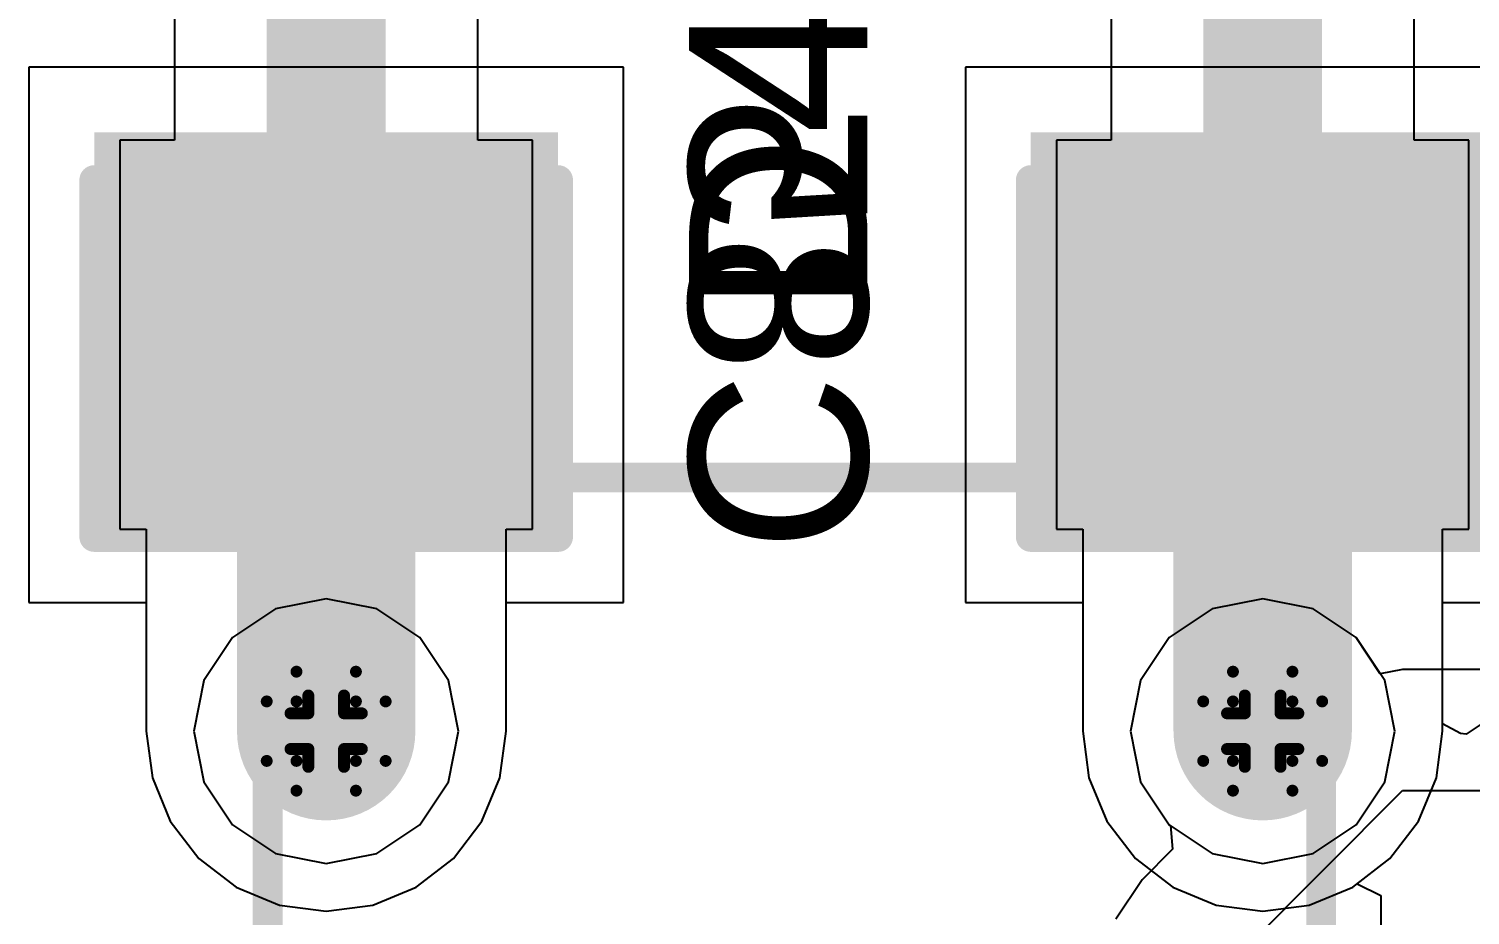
# Model space of a CAD drawing. Header units: inches. Extents: x 0 to 198, y 0 to 199.
# Drawn here: x 4.244 to 4.4864, y 3.9091 to 4.0581 of the extents above; entities that cross this region are included whole.
import ezdxf

# ---------------------------------------------------------------- set-up
doc = ezdxf.new("R2010")
doc.units = ezdxf.units.IN
doc.header["$MEASUREMENT"] = 0
for name, color, linetype in [('Bottom Layer', 5, 'Continuous'), ('Bottom Overlay', 54, 'Continuous'), ('Bottom Paste', 16, 'Continuous'), ('Bottom Solder', 6, 'Continuous'), ('Drill Drawing', 1, 'Continuous'), ('Layer 1', 16, 'Continuous'), ('Layer 2', 76, 'Continuous'), ('Top Layer', 1, 'Continuous'), ('Top Overlay', 2, 'Continuous'), ('Top Paste', 8, 'Continuous'), ('Top Solder', 216, 'Continuous'), ('Via Holes', 16, 'Continuous')]:
    doc.layers.add(name, color=color, linetype=linetype)
doc.styles.add('Arial', font='', dxfattribs={"height": 0.2})
doc.styles.add('Arial_Bold', font='', dxfattribs={"height": 0.2})
doc.styles.get('Arial').set_extended_font_data('Arial')
doc.styles.get('Arial_Bold').set_extended_font_data('Arial', bold=True)

# ---------------------------------------------------------------- blocks, each defined once
blk = doc.blocks.new('C___1206_B_4')
at = {"layer": 'Bottom Layer'}
for points in [[(-0.08, 0.035), (-0.02, 0.035), (-0.02, -0.035), (-0.08, -0.035)], [(0.02, 0.035), (0.08, 0.035), (0.08, -0.035), (0.02, -0.035)]]:
    blk.add_hatch(color=5, dxfattribs=at).paths.add_polyline_path(points)
at = {"layer": 'Bottom Paste'}
for points in [[(-0.08, 0.035), (-0.02, 0.035), (-0.02, -0.035), (-0.08, -0.035)], [(0.02, 0.035), (0.08, 0.035), (0.08, -0.035), (0.02, -0.035)]]:
    blk.add_hatch(color=16, dxfattribs=at).paths.add_polyline_path(points)
at = {"layer": 'Bottom Solder'}
for points in [[(-0.084, 0.039), (-0.016, 0.039), (-0.016, -0.039), (-0.084, -0.039)], [(0.016, 0.039), (0.084, 0.039), (0.084, -0.039), (0.016, -0.039)]]:
    blk.add_hatch(color=6, dxfattribs=at).paths.add_polyline_path(points)
at = {"layer": 'Bottom Overlay'}
for points in [[(-0.084, -0.039, 0.005, 0.005, 0), (-0.084, 0.039, 0.005, 0.005, 0)], [(-0.024, 0.039, 0.005, 0.005, 0), (-0.084, 0.039, 0.005, 0.005, 0)], [(0.084, 0.039, 0.005, 0.005, 0), (0.024, 0.039, 0.005, 0.005, 0)], [(0.084, -0.039, 0.005, 0.005, 0), (0.084, 0.039, 0.005, 0.005, 0)], [(-0.024, -0.039, 0.005, 0.005, 0), (-0.084, -0.039, 0.005, 0.005, 0)], [(0.084, -0.039, 0.005, 0.005, 0), (0.024, -0.039, 0.005, 0.005, 0)]]:
    blk.add_lwpolyline(points, format="xyseb", dxfattribs=at)
for points in [[(-0.08525, 0.039, 0.0025, 0.0025, 1), (-0.08275, 0.039, 0.0025, 0.0025, 1)], [(-0.08525, 0.039, 0.0025, 0.0025, 1), (-0.08275, 0.039, 0.0025, 0.0025, 1)], [(-0.02525, 0.039, 0.0025, 0.0025, 1), (-0.02275, 0.039, 0.0025, 0.0025, 1)], [(0.02275, 0.039, 0.0025, 0.0025, 1), (0.02525, 0.039, 0.0025, 0.0025, 1)], [(0.08275, 0.039, 0.0025, 0.0025, 1), (0.08525, 0.039, 0.0025, 0.0025, 1)], [(0.08275, 0.039, 0.0025, 0.0025, 1), (0.08525, 0.039, 0.0025, 0.0025, 1)], [(-0.08525, -0.039, 0.0025, 0.0025, 1), (-0.08275, -0.039, 0.0025, 0.0025, 1)], [(-0.08525, -0.039, 0.0025, 0.0025, 1), (-0.08275, -0.039, 0.0025, 0.0025, 1)], [(-0.02525, -0.039, 0.0025, 0.0025, 1), (-0.02275, -0.039, 0.0025, 0.0025, 1)], [(0.02275, -0.039, 0.0025, 0.0025, 1), (0.02525, -0.039, 0.0025, 0.0025, 1)], [(0.08275, -0.039, 0.0025, 0.0025, 1), (0.08525, -0.039, 0.0025, 0.0025, 1)], [(0.08275, -0.039, 0.0025, 0.0025, 1), (0.08525, -0.039, 0.0025, 0.0025, 1)]]:
    blk.add_lwpolyline(points, format="xyseb", close=True, dxfattribs=at)
blk = doc.blocks.new('C___1206_B_5')
at = {"layer": 'Bottom Layer'}
for points in [[(-0.08, 0.035), (-0.02, 0.035), (-0.02, -0.035), (-0.08, -0.035)], [(0.02, 0.035), (0.08, 0.035), (0.08, -0.035), (0.02, -0.035)]]:
    blk.add_hatch(color=5, dxfattribs=at).paths.add_polyline_path(points)
at = {"layer": 'Bottom Paste'}
for points in [[(-0.08, 0.035), (-0.02, 0.035), (-0.02, -0.035), (-0.08, -0.035)], [(0.02, 0.035), (0.08, 0.035), (0.08, -0.035), (0.02, -0.035)]]:
    blk.add_hatch(color=16, dxfattribs=at).paths.add_polyline_path(points)
at = {"layer": 'Bottom Solder'}
for points in [[(-0.084, 0.039), (-0.016, 0.039), (-0.016, -0.039), (-0.084, -0.039)], [(0.016, 0.039), (0.084, 0.039), (0.084, -0.039), (0.016, -0.039)]]:
    blk.add_hatch(color=6, dxfattribs=at).paths.add_polyline_path(points)
at = {"layer": 'Bottom Overlay'}
for points in [[(-0.084, -0.039, 0.005, 0.005, 0), (-0.084, 0.039, 0.005, 0.005, 0)], [(-0.024, 0.039, 0.005, 0.005, 0), (-0.084, 0.039, 0.005, 0.005, 0)], [(0.084, 0.039, 0.005, 0.005, 0), (0.024, 0.039, 0.005, 0.005, 0)], [(0.084, -0.039, 0.005, 0.005, 0), (0.084, 0.039, 0.005, 0.005, 0)], [(-0.024, -0.039, 0.005, 0.005, 0), (-0.084, -0.039, 0.005, 0.005, 0)], [(0.084, -0.039, 0.005, 0.005, 0), (0.024, -0.039, 0.005, 0.005, 0)]]:
    blk.add_lwpolyline(points, format="xyseb", dxfattribs=at)
for points in [[(-0.08525, 0.039, 0.0025, 0.0025, 1), (-0.08275, 0.039, 0.0025, 0.0025, 1)], [(-0.08525, 0.039, 0.0025, 0.0025, 1), (-0.08275, 0.039, 0.0025, 0.0025, 1)], [(-0.02525, 0.039, 0.0025, 0.0025, 1), (-0.02275, 0.039, 0.0025, 0.0025, 1)], [(0.02275, 0.039, 0.0025, 0.0025, 1), (0.02525, 0.039, 0.0025, 0.0025, 1)], [(0.08275, 0.039, 0.0025, 0.0025, 1), (0.08525, 0.039, 0.0025, 0.0025, 1)], [(0.08275, 0.039, 0.0025, 0.0025, 1), (0.08525, 0.039, 0.0025, 0.0025, 1)], [(-0.08525, -0.039, 0.0025, 0.0025, 1), (-0.08275, -0.039, 0.0025, 0.0025, 1)], [(-0.08525, -0.039, 0.0025, 0.0025, 1), (-0.08275, -0.039, 0.0025, 0.0025, 1)], [(-0.02525, -0.039, 0.0025, 0.0025, 1), (-0.02275, -0.039, 0.0025, 0.0025, 1)], [(0.02275, -0.039, 0.0025, 0.0025, 1), (0.02525, -0.039, 0.0025, 0.0025, 1)], [(0.08275, -0.039, 0.0025, 0.0025, 1), (0.08525, -0.039, 0.0025, 0.0025, 1)], [(0.08275, -0.039, 0.0025, 0.0025, 1), (0.08525, -0.039, 0.0025, 0.0025, 1)]]:
    blk.add_lwpolyline(points, format="xyseb", close=True, dxfattribs=at)
blk = doc.blocks.new('ABS_252')
at = {"layer": 'Top Layer'}
for points in [[(-0.09488, 0.05906), (-0.13031, 0.05906), (-0.13031, 0.09843), (-0.09488, 0.09843)], [(0.13031, 0.05906), (0.09488, 0.05906), (0.09488, 0.09843), (0.13031, 0.09843)], [(-0.09488, -0.09843), (-0.13031, -0.09843), (-0.13031, -0.05906), (-0.09488, -0.05906)], [(0.13031, -0.09843), (0.09488, -0.09843), (0.09488, -0.05906), (0.13031, -0.05906)]]:
    blk.add_hatch(color=1, dxfattribs=at).paths.add_polyline_path(points)
at = {"layer": 'Top Paste'}
for points in [[(-0.09488, 0.05906), (-0.13031, 0.05906), (-0.13031, 0.09843), (-0.09488, 0.09843)], [(0.13031, 0.05906), (0.09488, 0.05906), (0.09488, 0.09843), (0.13031, 0.09843)], [(-0.09488, -0.09843), (-0.13031, -0.09843), (-0.13031, -0.05906), (-0.09488, -0.05906)], [(0.13031, -0.09843), (0.09488, -0.09843), (0.09488, -0.05906), (0.13031, -0.05906)]]:
    blk.add_hatch(color=8, dxfattribs=at).paths.add_polyline_path(points)
at = {"layer": 'Top Solder'}
for points in [[(-0.09088, 0.05506), (-0.13431, 0.05506), (-0.13431, 0.10243), (-0.09088, 0.10243)], [(0.13431, 0.05506), (0.09088, 0.05506), (0.09088, 0.10243), (0.13431, 0.10243)], [(-0.09088, -0.10243), (-0.13431, -0.10243), (-0.13431, -0.05506), (-0.09088, -0.05506)], [(0.13431, -0.10243), (0.09088, -0.10243), (0.09088, -0.05506), (0.13431, -0.05506)]]:
    blk.add_hatch(color=216, dxfattribs=at).paths.add_polyline_path(points)
at = {"layer": 'Top Overlay'}
for points in [[(-0.08858, 0.08858, 0.005, 0.005, 0), (-0.08858, -0.08858, 0.005, 0.005, 0)], [(-0.08858, 0.08858, 0.005, 0.005, 0), (0.08858, 0.08858, 0.005, 0.005, 0)], [(0.08858, 0.08858, 0.005, 0.005, 0), (0.08858, -0.08858, 0.005, 0.005, 0)], [(-0.144, 0.085, 0.005, 0.005, 0), (-0.144, 0.075, 0.005, 0.005, 0)], [(-0.144, 0.085, 0.005, 0.005, 0), (-0.139, 0.08, 0.005, 0.005, 0)], [(-0.139, 0.08, 0.005, 0.005, 0), (-0.144, 0.075, 0.005, 0.005, 0)], [(-0.08858, -0.08858, 0.005, 0.005, 0), (0.08858, -0.08858, 0.005, 0.005, 0)]]:
    blk.add_lwpolyline(points, format="xyseb", dxfattribs=at)
for points in [[(-0.08983, 0.08858, 0.0025, 0.0025, 1), (-0.08733, 0.08858, 0.0025, 0.0025, 1)], [(-0.08983, 0.08858, 0.0025, 0.0025, 1), (-0.08733, 0.08858, 0.0025, 0.0025, 1)], [(0.08733, 0.08858, 0.0025, 0.0025, 1), (0.08983, 0.08858, 0.0025, 0.0025, 1)], [(0.08733, 0.08858, 0.0025, 0.0025, 1), (0.08983, 0.08858, 0.0025, 0.0025, 1)], [(-0.14525, 0.085, 0.0025, 0.0025, 1), (-0.14275, 0.085, 0.0025, 0.0025, 1)], [(-0.14525, 0.085, 0.0025, 0.0025, 1), (-0.14275, 0.085, 0.0025, 0.0025, 1)], [(-0.14025, 0.08, 0.0025, 0.0025, 1), (-0.13775, 0.08, 0.0025, 0.0025, 1)], [(-0.14025, 0.08, 0.0025, 0.0025, 1), (-0.13775, 0.08, 0.0025, 0.0025, 1)], [(-0.14525, 0.075, 0.0025, 0.0025, 1), (-0.14275, 0.075, 0.0025, 0.0025, 1)], [(-0.14525, 0.075, 0.0025, 0.0025, 1), (-0.14275, 0.075, 0.0025, 0.0025, 1)], [(-0.08983, -0.08858, 0.0025, 0.0025, 1), (-0.08733, -0.08858, 0.0025, 0.0025, 1)], [(-0.08983, -0.08858, 0.0025, 0.0025, 1), (-0.08733, -0.08858, 0.0025, 0.0025, 1)], [(0.08733, -0.08858, 0.0025, 0.0025, 1), (0.08983, -0.08858, 0.0025, 0.0025, 1)], [(0.08733, -0.08858, 0.0025, 0.0025, 1), (0.08983, -0.08858, 0.0025, 0.0025, 1)]]:
    blk.add_lwpolyline(points, format="xyseb", close=True, dxfattribs=at)
at = {"layer": 'Top Overlay', "style": 'Arial_Bold'}
for s, p in [('+', (-0.04751, 0.05434)), ('~', (0.10099, 0.05434)), ('~', (0.10099, -0.07772)), ('-', (-0.04751, -0.07772))]:
    blk.add_text(s, height=0.035, rotation=90, dxfattribs=at).set_placement(p)

msp = doc.modelspace()

# ---------------------------------------------------------------- hatches: boundary and pattern name
at = {"layer": 'Bottom Layer'}
h = msp.add_hatch(color=5, dxfattribs=at)
edge = h.paths.add_edge_path()
edge.add_arc((4.29399, 3.94), 0.01181, 0, 360)
h = msp.add_hatch(color=5, dxfattribs=at)
edge = h.paths.add_edge_path()
edge.add_arc((4.45147, 3.94), 0.01181, 0, 360)
at = {"layer": 'Layer 1'}
h = msp.add_hatch(color=16, dxfattribs=at)
edge = h.paths.add_edge_path()
edge.add_arc((4.29399, 3.94), 0.01181, 0, 360)
h = msp.add_hatch(color=16, dxfattribs=at)
edge = h.paths.add_edge_path()
edge.add_arc((4.45147, 3.94), 0.01181, 0, 360)
at = {"layer": 'Layer 2'}
h = msp.add_hatch(color=76, dxfattribs=at)
edge = h.paths.add_edge_path()
edge.add_arc((4.29399, 3.94), 0.01181, 0, 360)
h = msp.add_hatch(color=76, dxfattribs=at)
edge = h.paths.add_edge_path()
edge.add_arc((4.45147, 3.94), 0.01181, 0, 360)
at = {"layer": 'Top Layer'}
h = msp.add_hatch(color=1, dxfattribs=at)
edge = h.paths.add_edge_path()
edge.add_arc((4.29399, 3.94), 0.01181, 0, 360)
h = msp.add_hatch(color=1, dxfattribs=at)
edge = h.paths.add_edge_path()
edge.add_arc((4.45147, 3.94), 0.01181, 0, 360)
at = {"layer": 'Via Holes'}
h = msp.add_hatch(color=7, dxfattribs=at)
edge = h.paths.add_edge_path()
edge.add_arc((4.29399, 3.94), 0.00591, 0, 360)
h = msp.add_hatch(color=7, dxfattribs=at)
edge = h.paths.add_edge_path()
edge.add_arc((4.45147, 3.94), 0.00591, 0, 360)

# ---------------------------------------------------------------- linework, layer by layer
at = {"layer": 'Bottom Layer'}
for p, q in [((4.34399, 4.05164), (4.24399, 4.05164)), ((4.24399, 4.05164), (4.24399, 3.96164)), ((4.34399, 3.96164), (4.34399, 4.05164)), ((4.50147, 4.05164), (4.40147, 4.05164)), ((4.40147, 4.05164), (4.40147, 3.96164)), ((4.24399, 3.96164), (4.26373, 3.96164)), ((4.26373, 3.96164), (4.26373, 3.94)), ((4.32424, 3.94), (4.32424, 3.96164)), ((4.32424, 3.96164), (4.34399, 3.96164)), ((4.40147, 3.96164), (4.42121, 3.96164)), ((4.42121, 3.96164), (4.42121, 3.94)), ((4.48173, 3.94), (4.48173, 3.96164)), ((4.48173, 3.96164), (4.50147, 3.96164)), ((4.26373, 3.94), (4.26476, 3.93217)), ((4.32321, 3.93217), (4.32424, 3.94)), ((4.42121, 3.94), (4.42224, 3.93217)), ((4.4807, 3.93217), (4.48173, 3.94)), ((4.26476, 3.93217), (4.26778, 3.92487)), ((4.32019, 3.92487), (4.32321, 3.93217)), ((4.42224, 3.93217), (4.42526, 3.92487)), ((4.47767, 3.92487), (4.4807, 3.93217)), ((4.26778, 3.92487), (4.27259, 3.9186)), ((4.31538, 3.9186), (4.32019, 3.92487)), ((4.42526, 3.92487), (4.43007, 3.9186)), ((4.47286, 3.9186), (4.47767, 3.92487)), ((4.27259, 3.9186), (4.27886, 3.91379)), ((4.30912, 3.91379), (4.31538, 3.9186)), ((4.43007, 3.9186), (4.43634, 3.91379)), ((4.4666, 3.91379), (4.47286, 3.9186)), ((4.27886, 3.91379), (4.28615, 3.91077)), ((4.30182, 3.91077), (4.30912, 3.91379)), ((4.43634, 3.91379), (4.44364, 3.91077)), ((4.4593, 3.91077), (4.4666, 3.91379)), ((4.28615, 3.91077), (4.29399, 3.90974)), ((4.29399, 3.90974), (4.30182, 3.91077)), ((4.44364, 3.91077), (4.45147, 3.90974)), ((4.45147, 3.90974), (4.4593, 3.91077))]:
    msp.add_line(p, q, dxfattribs=at)
for points in [[(4.29399, 3.94, 0.03, 0.03, 0), (4.29399, 4.00664, 0.03, 0.03, 0)], [(4.45147, 3.94, 0.03, 0.03, 0), (4.45147, 4.00664, 0.03, 0.03, 0)]]:
    msp.add_lwpolyline(points, format="xyseb", dxfattribs=at)
for points in [[(4.28649, 4.00664, 0.015, 0.015, 1), (4.30149, 4.00664, 0.015, 0.015, 1)], [(4.44397, 4.00664, 0.015, 0.015, 1), (4.45897, 4.00664, 0.015, 0.015, 1)], [(4.28649, 3.94, 0.015, 0.015, 1), (4.30149, 3.94, 0.015, 0.015, 1)], [(4.44397, 3.94, 0.015, 0.015, 1), (4.45897, 3.94, 0.015, 0.015, 1)]]:
    msp.add_lwpolyline(points, format="xyseb", close=True, dxfattribs=at)
at = {"layer": 'Drill Drawing'}
for points in [[(4.28899, 3.945, 0.002, 0.002, 0), (4.28899, 3.95, 0.002, 0.002, 0)], [(4.28899, 3.95, 0.002, 0.002, 0), (4.29899, 3.95, 0.002, 0.002, 0)], [(4.29899, 3.945, 0.002, 0.002, 0), (4.29899, 3.95, 0.002, 0.002, 0)], [(4.44647, 3.945, 0.002, 0.002, 0), (4.44647, 3.95, 0.002, 0.002, 0)], [(4.44647, 3.95, 0.002, 0.002, 0), (4.45647, 3.95, 0.002, 0.002, 0)], [(4.45647, 3.945, 0.002, 0.002, 0), (4.45647, 3.95, 0.002, 0.002, 0)], [(4.28399, 3.935, 0.002, 0.002, 0), (4.28399, 3.945, 0.002, 0.002, 0)], [(4.28399, 3.945, 0.002, 0.002, 0), (4.28899, 3.945, 0.002, 0.002, 0)], [(4.29099, 3.943, 0.002, 0.002, 0), (4.29099, 3.946, 0.002, 0.002, 0)], [(4.29099, 3.946, 0.002, 0.002, 0), (4.29699, 3.946, 0.002, 0.002, 0)], [(4.29699, 3.943, 0.002, 0.002, 0), (4.29699, 3.946, 0.002, 0.002, 0)], [(4.29899, 3.945, 0.002, 0.002, 0), (4.30399, 3.945, 0.002, 0.002, 0)], [(4.30399, 3.935, 0.002, 0.002, 0), (4.30399, 3.945, 0.002, 0.002, 0)], [(4.44147, 3.935, 0.002, 0.002, 0), (4.44147, 3.945, 0.002, 0.002, 0)], [(4.44147, 3.945, 0.002, 0.002, 0), (4.44647, 3.945, 0.002, 0.002, 0)], [(4.44847, 3.943, 0.002, 0.002, 0), (4.44847, 3.946, 0.002, 0.002, 0)], [(4.44847, 3.946, 0.002, 0.002, 0), (4.45447, 3.946, 0.002, 0.002, 0)], [(4.45447, 3.943, 0.002, 0.002, 0), (4.45447, 3.946, 0.002, 0.002, 0)], [(4.45647, 3.945, 0.002, 0.002, 0), (4.46147, 3.945, 0.002, 0.002, 0)], [(4.46147, 3.935, 0.002, 0.002, 0), (4.46147, 3.945, 0.002, 0.002, 0)], [(4.28799, 3.937, 0.002, 0.002, 0), (4.28799, 3.943, 0.002, 0.002, 0)], [(4.28799, 3.943, 0.002, 0.002, 0), (4.29099, 3.943, 0.002, 0.002, 0)], [(4.29699, 3.943, 0.002, 0.002, 0), (4.29999, 3.943, 0.002, 0.002, 0)], [(4.29999, 3.937, 0.002, 0.002, 0), (4.29999, 3.943, 0.002, 0.002, 0)], [(4.44547, 3.937, 0.002, 0.002, 0), (4.44547, 3.943, 0.002, 0.002, 0)], [(4.44547, 3.943, 0.002, 0.002, 0), (4.44847, 3.943, 0.002, 0.002, 0)], [(4.45447, 3.943, 0.002, 0.002, 0), (4.45747, 3.943, 0.002, 0.002, 0)], [(4.45747, 3.937, 0.002, 0.002, 0), (4.45747, 3.943, 0.002, 0.002, 0)], [(4.28799, 3.937, 0.002, 0.002, 0), (4.29099, 3.937, 0.002, 0.002, 0)], [(4.29099, 3.934, 0.002, 0.002, 0), (4.29099, 3.937, 0.002, 0.002, 0)], [(4.29699, 3.937, 0.002, 0.002, 0), (4.29999, 3.937, 0.002, 0.002, 0)], [(4.29699, 3.934, 0.002, 0.002, 0), (4.29699, 3.937, 0.002, 0.002, 0)], [(4.44547, 3.937, 0.002, 0.002, 0), (4.44847, 3.937, 0.002, 0.002, 0)], [(4.44847, 3.934, 0.002, 0.002, 0), (4.44847, 3.937, 0.002, 0.002, 0)], [(4.45447, 3.937, 0.002, 0.002, 0), (4.45747, 3.937, 0.002, 0.002, 0)], [(4.45447, 3.934, 0.002, 0.002, 0), (4.45447, 3.937, 0.002, 0.002, 0)], [(4.28399, 3.935, 0.002, 0.002, 0), (4.28899, 3.935, 0.002, 0.002, 0)], [(4.28899, 3.93, 0.002, 0.002, 0), (4.28899, 3.935, 0.002, 0.002, 0)], [(4.29099, 3.934, 0.002, 0.002, 0), (4.29699, 3.934, 0.002, 0.002, 0)], [(4.29899, 3.935, 0.002, 0.002, 0), (4.30399, 3.935, 0.002, 0.002, 0)], [(4.29899, 3.93, 0.002, 0.002, 0), (4.29899, 3.935, 0.002, 0.002, 0)], [(4.44147, 3.935, 0.002, 0.002, 0), (4.44647, 3.935, 0.002, 0.002, 0)], [(4.44647, 3.93, 0.002, 0.002, 0), (4.44647, 3.935, 0.002, 0.002, 0)], [(4.44847, 3.934, 0.002, 0.002, 0), (4.45447, 3.934, 0.002, 0.002, 0)], [(4.45647, 3.935, 0.002, 0.002, 0), (4.46147, 3.935, 0.002, 0.002, 0)], [(4.45647, 3.93, 0.002, 0.002, 0), (4.45647, 3.935, 0.002, 0.002, 0)], [(4.28899, 3.93, 0.002, 0.002, 0), (4.29899, 3.93, 0.002, 0.002, 0)], [(4.44647, 3.93, 0.002, 0.002, 0), (4.45647, 3.93, 0.002, 0.002, 0)]]:
    msp.add_lwpolyline(points, format="xyseb", dxfattribs=at)
for points in [[(4.28849, 3.95, 0.001, 0.001, 1), (4.28949, 3.95, 0.001, 0.001, 1)], [(4.28849, 3.95, 0.001, 0.001, 1), (4.28949, 3.95, 0.001, 0.001, 1)], [(4.29849, 3.95, 0.001, 0.001, 1), (4.29949, 3.95, 0.001, 0.001, 1)], [(4.29849, 3.95, 0.001, 0.001, 1), (4.29949, 3.95, 0.001, 0.001, 1)], [(4.44597, 3.95, 0.001, 0.001, 1), (4.44697, 3.95, 0.001, 0.001, 1)], [(4.44597, 3.95, 0.001, 0.001, 1), (4.44697, 3.95, 0.001, 0.001, 1)], [(4.45597, 3.95, 0.001, 0.001, 1), (4.45697, 3.95, 0.001, 0.001, 1)], [(4.45597, 3.95, 0.001, 0.001, 1), (4.45697, 3.95, 0.001, 0.001, 1)], [(4.28349, 3.945, 0.001, 0.001, 1), (4.28449, 3.945, 0.001, 0.001, 1)], [(4.28349, 3.945, 0.001, 0.001, 1), (4.28449, 3.945, 0.001, 0.001, 1)], [(4.28849, 3.945, 0.001, 0.001, 1), (4.28949, 3.945, 0.001, 0.001, 1)], [(4.28849, 3.945, 0.001, 0.001, 1), (4.28949, 3.945, 0.001, 0.001, 1)], [(4.29049, 3.946, 0.001, 0.001, 1), (4.29149, 3.946, 0.001, 0.001, 1)], [(4.29049, 3.946, 0.001, 0.001, 1), (4.29149, 3.946, 0.001, 0.001, 1)], [(4.29649, 3.946, 0.001, 0.001, 1), (4.29749, 3.946, 0.001, 0.001, 1)], [(4.29649, 3.946, 0.001, 0.001, 1), (4.29749, 3.946, 0.001, 0.001, 1)], [(4.29849, 3.945, 0.001, 0.001, 1), (4.29949, 3.945, 0.001, 0.001, 1)], [(4.29849, 3.945, 0.001, 0.001, 1), (4.29949, 3.945, 0.001, 0.001, 1)], [(4.30349, 3.945, 0.001, 0.001, 1), (4.30449, 3.945, 0.001, 0.001, 1)], [(4.30349, 3.945, 0.001, 0.001, 1), (4.30449, 3.945, 0.001, 0.001, 1)], [(4.44097, 3.945, 0.001, 0.001, 1), (4.44197, 3.945, 0.001, 0.001, 1)], [(4.44097, 3.945, 0.001, 0.001, 1), (4.44197, 3.945, 0.001, 0.001, 1)], [(4.44597, 3.945, 0.001, 0.001, 1), (4.44697, 3.945, 0.001, 0.001, 1)], [(4.44597, 3.945, 0.001, 0.001, 1), (4.44697, 3.945, 0.001, 0.001, 1)], [(4.44797, 3.946, 0.001, 0.001, 1), (4.44897, 3.946, 0.001, 0.001, 1)], [(4.44797, 3.946, 0.001, 0.001, 1), (4.44897, 3.946, 0.001, 0.001, 1)], [(4.45397, 3.946, 0.001, 0.001, 1), (4.45497, 3.946, 0.001, 0.001, 1)], [(4.45397, 3.946, 0.001, 0.001, 1), (4.45497, 3.946, 0.001, 0.001, 1)], [(4.45597, 3.945, 0.001, 0.001, 1), (4.45697, 3.945, 0.001, 0.001, 1)], [(4.45597, 3.945, 0.001, 0.001, 1), (4.45697, 3.945, 0.001, 0.001, 1)], [(4.46097, 3.945, 0.001, 0.001, 1), (4.46197, 3.945, 0.001, 0.001, 1)], [(4.46097, 3.945, 0.001, 0.001, 1), (4.46197, 3.945, 0.001, 0.001, 1)], [(4.28749, 3.943, 0.001, 0.001, 1), (4.28849, 3.943, 0.001, 0.001, 1)], [(4.28749, 3.943, 0.001, 0.001, 1), (4.28849, 3.943, 0.001, 0.001, 1)], [(4.29049, 3.943, 0.001, 0.001, 1), (4.29149, 3.943, 0.001, 0.001, 1)], [(4.29049, 3.943, 0.001, 0.001, 1), (4.29149, 3.943, 0.001, 0.001, 1)], [(4.29649, 3.943, 0.001, 0.001, 1), (4.29749, 3.943, 0.001, 0.001, 1)], [(4.29649, 3.943, 0.001, 0.001, 1), (4.29749, 3.943, 0.001, 0.001, 1)], [(4.29949, 3.943, 0.001, 0.001, 1), (4.30049, 3.943, 0.001, 0.001, 1)], [(4.29949, 3.943, 0.001, 0.001, 1), (4.30049, 3.943, 0.001, 0.001, 1)], [(4.44497, 3.943, 0.001, 0.001, 1), (4.44597, 3.943, 0.001, 0.001, 1)], [(4.44497, 3.943, 0.001, 0.001, 1), (4.44597, 3.943, 0.001, 0.001, 1)], [(4.44797, 3.943, 0.001, 0.001, 1), (4.44897, 3.943, 0.001, 0.001, 1)], [(4.44797, 3.943, 0.001, 0.001, 1), (4.44897, 3.943, 0.001, 0.001, 1)], [(4.45397, 3.943, 0.001, 0.001, 1), (4.45497, 3.943, 0.001, 0.001, 1)], [(4.45397, 3.943, 0.001, 0.001, 1), (4.45497, 3.943, 0.001, 0.001, 1)], [(4.45697, 3.943, 0.001, 0.001, 1), (4.45797, 3.943, 0.001, 0.001, 1)], [(4.45697, 3.943, 0.001, 0.001, 1), (4.45797, 3.943, 0.001, 0.001, 1)], [(4.28749, 3.937, 0.001, 0.001, 1), (4.28849, 3.937, 0.001, 0.001, 1)], [(4.28749, 3.937, 0.001, 0.001, 1), (4.28849, 3.937, 0.001, 0.001, 1)], [(4.29049, 3.937, 0.001, 0.001, 1), (4.29149, 3.937, 0.001, 0.001, 1)], [(4.29049, 3.937, 0.001, 0.001, 1), (4.29149, 3.937, 0.001, 0.001, 1)], [(4.29649, 3.937, 0.001, 0.001, 1), (4.29749, 3.937, 0.001, 0.001, 1)], [(4.29649, 3.937, 0.001, 0.001, 1), (4.29749, 3.937, 0.001, 0.001, 1)], [(4.29949, 3.937, 0.001, 0.001, 1), (4.30049, 3.937, 0.001, 0.001, 1)], [(4.29949, 3.937, 0.001, 0.001, 1), (4.30049, 3.937, 0.001, 0.001, 1)], [(4.44497, 3.937, 0.001, 0.001, 1), (4.44597, 3.937, 0.001, 0.001, 1)], [(4.44497, 3.937, 0.001, 0.001, 1), (4.44597, 3.937, 0.001, 0.001, 1)], [(4.44797, 3.937, 0.001, 0.001, 1), (4.44897, 3.937, 0.001, 0.001, 1)], [(4.44797, 3.937, 0.001, 0.001, 1), (4.44897, 3.937, 0.001, 0.001, 1)], [(4.45397, 3.937, 0.001, 0.001, 1), (4.45497, 3.937, 0.001, 0.001, 1)], [(4.45397, 3.937, 0.001, 0.001, 1), (4.45497, 3.937, 0.001, 0.001, 1)], [(4.45697, 3.937, 0.001, 0.001, 1), (4.45797, 3.937, 0.001, 0.001, 1)], [(4.45697, 3.937, 0.001, 0.001, 1), (4.45797, 3.937, 0.001, 0.001, 1)], [(4.28349, 3.935, 0.001, 0.001, 1), (4.28449, 3.935, 0.001, 0.001, 1)], [(4.28349, 3.935, 0.001, 0.001, 1), (4.28449, 3.935, 0.001, 0.001, 1)], [(4.28849, 3.935, 0.001, 0.001, 1), (4.28949, 3.935, 0.001, 0.001, 1)], [(4.28849, 3.935, 0.001, 0.001, 1), (4.28949, 3.935, 0.001, 0.001, 1)], [(4.29049, 3.934, 0.001, 0.001, 1), (4.29149, 3.934, 0.001, 0.001, 1)], [(4.29049, 3.934, 0.001, 0.001, 1), (4.29149, 3.934, 0.001, 0.001, 1)], [(4.29649, 3.934, 0.001, 0.001, 1), (4.29749, 3.934, 0.001, 0.001, 1)], [(4.29649, 3.934, 0.001, 0.001, 1), (4.29749, 3.934, 0.001, 0.001, 1)], [(4.29849, 3.935, 0.001, 0.001, 1), (4.29949, 3.935, 0.001, 0.001, 1)], [(4.29849, 3.935, 0.001, 0.001, 1), (4.29949, 3.935, 0.001, 0.001, 1)], [(4.30349, 3.935, 0.001, 0.001, 1), (4.30449, 3.935, 0.001, 0.001, 1)], [(4.30349, 3.935, 0.001, 0.001, 1), (4.30449, 3.935, 0.001, 0.001, 1)], [(4.44097, 3.935, 0.001, 0.001, 1), (4.44197, 3.935, 0.001, 0.001, 1)], [(4.44097, 3.935, 0.001, 0.001, 1), (4.44197, 3.935, 0.001, 0.001, 1)], [(4.44597, 3.935, 0.001, 0.001, 1), (4.44697, 3.935, 0.001, 0.001, 1)], [(4.44597, 3.935, 0.001, 0.001, 1), (4.44697, 3.935, 0.001, 0.001, 1)], [(4.44797, 3.934, 0.001, 0.001, 1), (4.44897, 3.934, 0.001, 0.001, 1)], [(4.44797, 3.934, 0.001, 0.001, 1), (4.44897, 3.934, 0.001, 0.001, 1)], [(4.45397, 3.934, 0.001, 0.001, 1), (4.45497, 3.934, 0.001, 0.001, 1)], [(4.45397, 3.934, 0.001, 0.001, 1), (4.45497, 3.934, 0.001, 0.001, 1)], [(4.45597, 3.935, 0.001, 0.001, 1), (4.45697, 3.935, 0.001, 0.001, 1)], [(4.45597, 3.935, 0.001, 0.001, 1), (4.45697, 3.935, 0.001, 0.001, 1)], [(4.46097, 3.935, 0.001, 0.001, 1), (4.46197, 3.935, 0.001, 0.001, 1)], [(4.46097, 3.935, 0.001, 0.001, 1), (4.46197, 3.935, 0.001, 0.001, 1)], [(4.28849, 3.93, 0.001, 0.001, 1), (4.28949, 3.93, 0.001, 0.001, 1)], [(4.28849, 3.93, 0.001, 0.001, 1), (4.28949, 3.93, 0.001, 0.001, 1)], [(4.29849, 3.93, 0.001, 0.001, 1), (4.29949, 3.93, 0.001, 0.001, 1)], [(4.29849, 3.93, 0.001, 0.001, 1), (4.29949, 3.93, 0.001, 0.001, 1)], [(4.44597, 3.93, 0.001, 0.001, 1), (4.44697, 3.93, 0.001, 0.001, 1)], [(4.44597, 3.93, 0.001, 0.001, 1), (4.44697, 3.93, 0.001, 0.001, 1)], [(4.45597, 3.93, 0.001, 0.001, 1), (4.45697, 3.93, 0.001, 0.001, 1)], [(4.45597, 3.93, 0.001, 0.001, 1), (4.45697, 3.93, 0.001, 0.001, 1)]]:
    msp.add_lwpolyline(points, format="xyseb", close=True, dxfattribs=at)
at = {"layer": 'Layer 1'}
for p, q in [((4.28548, 3.96055), (4.27826, 3.95572)), ((4.29399, 3.96224), (4.28548, 3.96055)), ((4.3025, 3.96055), (4.29399, 3.96224)), ((4.30971, 3.95572), (4.3025, 3.96055)), ((4.44296, 3.96055), (4.43574, 3.95572)), ((4.45147, 3.96224), (4.44296, 3.96055)), ((4.45998, 3.96055), (4.45147, 3.96224)), ((4.46719, 3.95572), (4.45998, 3.96055)), ((4.27826, 3.95572), (4.27344, 3.94851)), ((4.31453, 3.94851), (4.30971, 3.95572)), ((4.43574, 3.95572), (4.43092, 3.94851)), ((4.47201, 3.94851), (4.46719, 3.95572)), ((4.27344, 3.94851), (4.27175, 3.94)), ((4.31622, 3.94), (4.31453, 3.94851)), ((4.43092, 3.94851), (4.42923, 3.94)), ((4.47371, 3.94), (4.47201, 3.94851)), ((4.27175, 3.94), (4.27344, 3.93149)), ((4.31453, 3.93149), (4.31622, 3.94)), ((4.42923, 3.94), (4.43092, 3.93149)), ((4.47201, 3.93149), (4.47371, 3.94)), ((4.27344, 3.93149), (4.27826, 3.92428)), ((4.30971, 3.92428), (4.31453, 3.93149)), ((4.43092, 3.93149), (4.43574, 3.92428)), ((4.46719, 3.92428), (4.47201, 3.93149)), ((4.27826, 3.92428), (4.28548, 3.91945)), ((4.3025, 3.91945), (4.30971, 3.92428)), ((4.43574, 3.92428), (4.44296, 3.91945)), ((4.45998, 3.91945), (4.46719, 3.92428)), ((4.28548, 3.91945), (4.29399, 3.91776)), ((4.29399, 3.91776), (4.3025, 3.91945)), ((4.44296, 3.91945), (4.45147, 3.91776)), ((4.45147, 3.91776), (4.45998, 3.91945))]:
    msp.add_line(p, q, dxfattribs=at)
at = {"layer": 'Layer 2'}
for p, q in [((4.28548, 3.96055), (4.27826, 3.95572)), ((4.29399, 3.96224), (4.28548, 3.96055)), ((4.3025, 3.96055), (4.29399, 3.96224)), ((4.30971, 3.95572), (4.3025, 3.96055)), ((4.44296, 3.96055), (4.43574, 3.95572)), ((4.45147, 3.96224), (4.44296, 3.96055)), ((4.45998, 3.96055), (4.45147, 3.96224)), ((4.46719, 3.95572), (4.45998, 3.96055)), ((4.27826, 3.95572), (4.27344, 3.94851)), ((4.31453, 3.94851), (4.30971, 3.95572)), ((4.43574, 3.95572), (4.43092, 3.94851)), ((4.47125, 3.94965), (4.46719, 3.95572)), ((4.27344, 3.94851), (4.27175, 3.94)), ((4.31622, 3.94), (4.31453, 3.94851)), ((4.43092, 3.94851), (4.42923, 3.94)), ((4.475, 3.95039), (4.47125, 3.94965)), ((4.58125, 3.95039), (4.475, 3.95039)), ((4.27175, 3.94), (4.27344, 3.93149)), ((4.31453, 3.93149), (4.31622, 3.94)), ((4.42923, 3.94), (4.43092, 3.93149)), ((4.27344, 3.93149), (4.27826, 3.92428)), ((4.30971, 3.92428), (4.31453, 3.93149)), ((4.43092, 3.93149), (4.43574, 3.92428)), ((4.4456, 3.9006), (4.475, 3.93)), ((4.475, 3.93), (4.58125, 3.93)), ((4.27826, 3.92428), (4.28548, 3.91945)), ((4.3025, 3.91945), (4.30971, 3.92428)), ((4.43574, 3.92428), (4.43594, 3.92415)), ((4.43594, 3.92415), (4.43633, 3.92017)), ((4.28548, 3.91945), (4.29399, 3.91776)), ((4.29399, 3.91776), (4.3025, 3.91945)), ((4.43633, 3.92017), (4.43118, 3.91502)), ((4.43118, 3.91502), (4.42676, 3.9084))]:
    msp.add_line(p, q, dxfattribs=at)
at = {"layer": 'Top Layer'}
for p, q in [((4.47696, 4.03936), (4.47696, 4.33212)), ((4.42598, 4.32157), (4.42598, 4.03936)), ((4.31948, 4.03936), (4.31948, 4.28807)), ((4.2685, 4.27751), (4.2685, 4.03936)), ((4.2685, 4.03936), (4.2593, 4.03936)), ((4.2593, 4.03936), (4.2593, 3.97393)), ((4.32867, 4.03936), (4.31948, 4.03936)), ((4.32867, 3.97393), (4.32867, 4.03936)), ((4.42598, 4.03936), (4.41678, 4.03936)), ((4.41678, 4.03936), (4.41678, 3.97393)), ((4.48615, 4.03936), (4.47696, 4.03936)), ((4.48615, 3.97393), (4.48615, 4.03936)), ((4.2593, 3.97393), (4.26373, 3.97393)), ((4.26373, 3.97393), (4.26373, 3.94)), ((4.32424, 3.94), (4.32424, 3.97393)), ((4.32424, 3.97393), (4.32867, 3.97393)), ((4.41678, 3.97393), (4.42121, 3.97393)), ((4.42121, 3.97393), (4.42121, 3.94)), ((4.48173, 3.94122), (4.48173, 3.97393)), ((4.48173, 3.97393), (4.48615, 3.97393)), ((4.4922, 3.94384), (4.48569, 3.93949)), ((4.48475, 3.93961), (4.48173, 3.94122)), ((4.26373, 3.94), (4.26476, 3.93217)), ((4.32321, 3.93217), (4.32424, 3.94)), ((4.42121, 3.94), (4.42224, 3.93217)), ((4.48569, 3.93949), (4.48475, 3.93961)), ((4.26476, 3.93217), (4.26778, 3.92487)), ((4.32019, 3.92487), (4.32321, 3.93217)), ((4.42224, 3.93217), (4.42526, 3.92487)), ((4.26778, 3.92487), (4.27259, 3.9186)), ((4.31538, 3.9186), (4.32019, 3.92487)), ((4.42526, 3.92487), (4.43007, 3.9186)), ((4.27259, 3.9186), (4.27886, 3.91379)), ((4.30912, 3.91379), (4.31538, 3.9186)), ((4.43007, 3.9186), (4.43634, 3.91379)), ((4.4666, 3.91379), (4.46734, 3.91436)), ((4.46734, 3.91436), (4.47134, 3.91239)), ((4.27886, 3.91379), (4.28615, 3.91077)), ((4.30182, 3.91077), (4.30912, 3.91379)), ((4.43634, 3.91379), (4.44364, 3.91077)), ((4.4593, 3.91077), (4.4666, 3.91379)), ((4.47134, 3.91239), (4.47134, 3.87186)), ((4.28615, 3.91077), (4.29399, 3.90974)), ((4.29399, 3.90974), (4.30182, 3.91077)), ((4.44364, 3.91077), (4.45147, 3.90974)), ((4.45147, 3.90974), (4.4593, 3.91077))]:
    msp.add_line(p, q, dxfattribs=at)
for points in [[(4.45147, 4.00664, 0.02, 0.02, 0), (4.45147, 4.33212, 0.02, 0.02, 0)], [(4.29399, 4.00664, 0.02, 0.02, 0), (4.29399, 4.28807, 0.02, 0.02, 0)], [(4.29399, 3.94, 0.03, 0.03, 0), (4.29399, 4.00664, 0.03, 0.03, 0)], [(4.45147, 3.94, 0.03, 0.03, 0), (4.45147, 4.00664, 0.03, 0.03, 0)]]:
    msp.add_lwpolyline(points, format="xyseb", dxfattribs=at)
for points in [[(4.28649, 4.00664, 0.015, 0.015, 1), (4.30149, 4.00664, 0.015, 0.015, 1)], [(4.44397, 4.00664, 0.015, 0.015, 1), (4.45897, 4.00664, 0.015, 0.015, 1)], [(4.28899, 4.00664, 0.01, 0.01, 1), (4.29899, 4.00664, 0.01, 0.01, 1)], [(4.44647, 4.00664, 0.01, 0.01, 1), (4.45647, 4.00664, 0.01, 0.01, 1)], [(4.28649, 3.94, 0.015, 0.015, 1), (4.30149, 3.94, 0.015, 0.015, 1)], [(4.44397, 3.94, 0.015, 0.015, 1), (4.45897, 3.94, 0.015, 0.015, 1)]]:
    msp.add_lwpolyline(points, format="xyseb", close=True, dxfattribs=at)

# ---------------------------------------------------------------- block references
for name, p, rotation in [('C___1206_B_4', (4.29399, 4.05664), 270), ('C___1206_B_5', (4.45147, 4.05664), 270), ('ABS_252', (4.37273, 3.89404), 90)]:
    msp.add_blockref(name, p, dxfattribs=dict(rotation=rotation))

# ---------------------------------------------------------------- texts
at = {"layer": 'Bottom Overlay', "style": 'Arial', "text_generation_flag": 2}
msp.add_text('C85', height=0.03, rotation=270, dxfattribs=at).set_placement((4.355, 3.97001))
at = {"layer": 'Top Overlay', "style": 'Arial'}
msp.add_text('D47', height=0.03, rotation=90, dxfattribs=at).set_placement((4.385, 4.01001))

doc.saveas('drawing.dxf')
